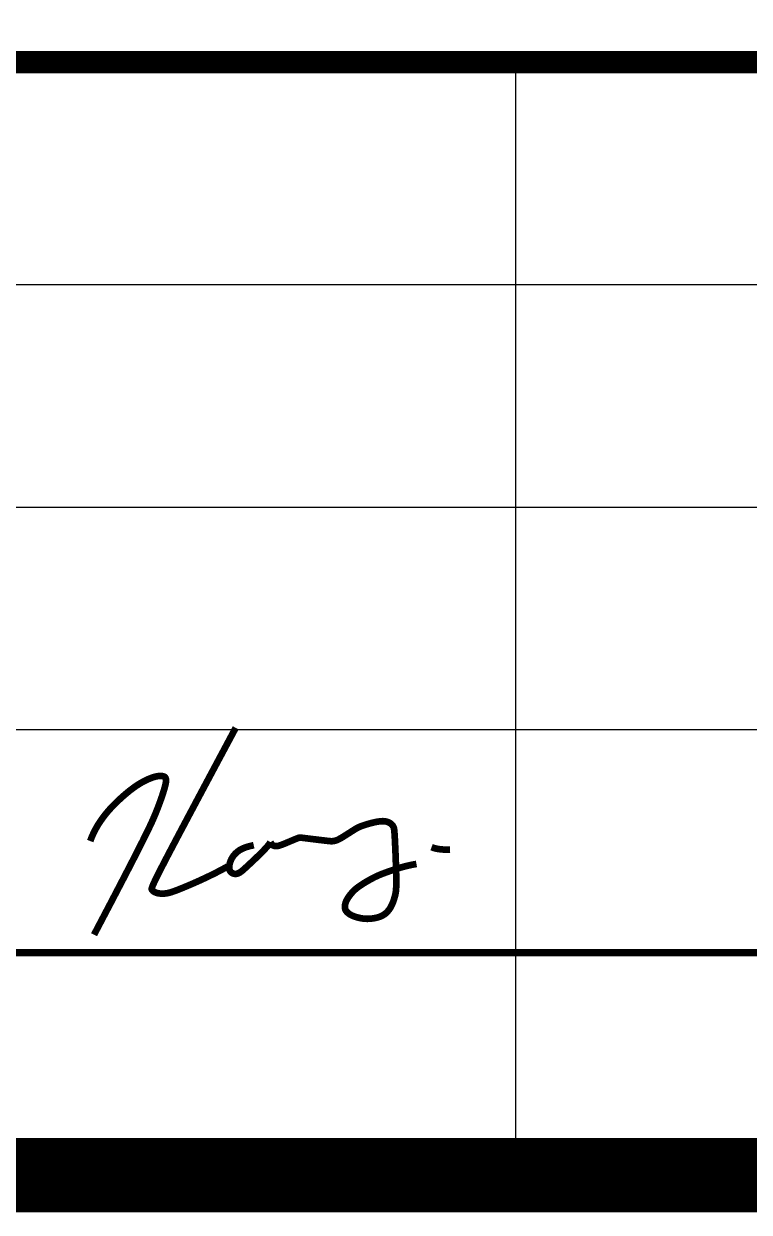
# Model space of a CAD drawing. Header units: millimetres. Extents: x 8286 to 10304, y 723 to 2148.
# Drawn here: x 9576.6 to 9623.6, y 768.2 to 845.1 of the extents above; entities that cross this region are included whole.
import ezdxf
from ezdxf.enums import TextEntityAlignment as Align

# ---------------------------------------------------------------- set-up
doc = ezdxf.new("R2010")
doc.units = ezdxf.units.MM
for name, color, linetype in [('CX-BORD', 3, 'Continuous'), ('CX-BORD-LIN1', 4, 'Continuous'), ('CX-BORD-LIN2', 3, 'Continuous'), ('CX-BORD-TEX2', 7, 'Continuous'), ('CX-BORD-TEX3', 6, 'Continuous')]:
    doc.layers.add(name, color=color, linetype=linetype)
doc.styles.add('TB_TEXT', font='DotumChe.ttf')
doc.styles.add('TB_WBTXT', font='H2GTRE.TTF')
doc.styles.add('TB_WMTXT', font='DotumChe.ttf')

# ---------------------------------------------------------------- blocks, each defined once
blk = doc.blocks.new('CXBLKA1-KHCA')
at = {"layer": 'CX-BORD-LIN1', "const_width": 2}
blk.add_lwpolyline([(796, -2.273736754432321e-12), (0, 0), (0, 553.9999999999997), (795.9999999999998, 553.9999999999997)], close=True, dxfattribs=at)
at = {"layer": 'CX-BORD-LIN1'}
for points, const_width in [([(796, 30.00000000000098), (0, 29.99999999999869)], 0.6), ([(566, 6.000000000000252), (270, 5.9999999999993)], 0.2)]:
    blk.add_lwpolyline(points, dxfattribs=dict(at, const_width=const_width))
blk.add_lwpolyline([(526, 4.192875430533705e-13), (526, 30.00000000000018)], dxfattribs=at)
at = {"layer": 'CX-BORD-LIN2'}
for points in [[(566, 24.00000000000025), (270, 23.9999999999993)], [(566, 18.00000000000136), (270, 18.00000000000041)], [(566, 12.00000000000136), (270, 12.00000000000041)]]:
    blk.add_lwpolyline(points, dxfattribs=at)
at = {"layer": 'CX-BORD-TEX3', "const_width": 0.1800000099812368}
for points in [[(518.4439422251069, 12.05815521510033), (518.1900788933542, 11.58375650621258), (517.9288960713291, 11.09545595456677), (517.666859849907, 10.60511103131523), (517.4104363199565, 10.12457920750842), (517.1660915723457, 9.665717954284105), (516.9402916979286, 9.240384742750962), (516.7395027876025, 8.860437044003106), (516.5701909322067, 8.53773232916376), (516.4369840551933, 8.280724734084856), (516.3371574103346, 8.084255053635047), (516.2661480839286, 7.939760747469904), (516.2193931623167, 7.838679275215895), (516.1923297318333, 7.772448096499488), (516.1803948788054, 7.732504670976255), (516.1790256895526, 7.710286458258111), (516.1836592504094, 7.697230918000628), (516.1904737911516, 7.686202637227893), (516.198612115402, 7.675774712481712), (516.2079581702108, 7.66594736765785), (516.218395902664, 7.65672082675394), (516.2298092598046, 7.648095313651197), (516.2420821887115, 7.640071052318149), (516.255098636442, 7.632648266650563), (516.2687425500751, 7.625827180602414), (516.2829230192926, 7.619606037320978), (516.2976497043471, 7.613975156668516), (516.3129574081374, 7.608922877773352), (516.3288809335261, 7.604437539720152), (516.3454550834192, 7.600507481608133), (516.362714660672, 7.597121042536514), (516.3806944681908, 7.594266561633617), (516.3994293088524, 7.591932377955004), (516.4189588384377, 7.590121314281191), (516.4393421243055, 7.58889412807423), (516.460643086675, 7.588326060448367), (516.4829256458158, 7.588492352503295), (516.5062537219835, 7.58946824535326), (516.5306912354042, 7.591328980112507), (516.5563021063333, 7.59414979793894), (516.5831502550334, 7.598005939874042), (516.6116527986285, 7.603121724884318), (516.643639641841, 7.610317782981497), (516.6812938862838, 7.620563821956807), (516.7267986335771, 7.634829549659685), (516.7823369853556, 7.654084673925013), (516.8500920431959, 7.679298902544019), (516.9322469087399, 7.711441943351588), (517.030984683586, 7.751483504138946), (517.1475944438041, 7.800093572720129), (517.2797891631033, 7.856743256651157), (517.4243877896859, 7.920603943481751), (517.5782092717252, 7.990847020747083), (517.7380725573728, 8.066643875996874), (517.9007965948238, 8.14716589672264), (518.0632003322296, 8.231584470503208), (518.2221027177927, 8.319070984859195)], [(514.519827714217, 9.005275888923848), (514.5559764592888, 9.09965596591303), (514.5943090490453, 9.18833328473795), (514.6344436409761, 9.271628067976621), (514.6759983925783, 9.349860538192502), (514.7185914613199, 9.4233509179345), (514.7618410046832, 9.492419429766073), (514.8053651801436, 9.557386296265236), (514.8487821451979, 9.618571739995446), (514.891810001054, 9.676315636594722), (514.934566623944, 9.731036474101188), (514.9772698338036, 9.783172393583868), (515.0201374506048, 9.833161536155444), (515.0633872942979, 9.881442042914045), (515.1072371848402, 9.928452054972354), (515.1519049421893, 9.974629713413947), (515.1976083863171, 10.02041315933695), (515.2444854579715, 10.06612411505432), (515.2923545812353, 10.11161862759275), (515.3409543009891, 10.1566363252374), (515.3900231620917, 10.20091683621524), (515.4392997094453, 10.24419978879689), (515.488522487916, 10.28622481122386), (515.5374300423989, 10.32673153175222), (515.5857609177599, 10.36545957863802), (515.6333069184891, 10.4022016187688), (515.6800728875512, 10.43696247376158), (515.7261169274841, 10.46980000382121), (515.7714971408329, 10.50077206922526), (515.8162716301574, 10.52993653017859), (515.8604984980173, 10.55735124691512), (515.9042358469721, 10.58307407971245), (515.9475417795672, 10.60716288877541), (515.9904327873135, 10.62965725742345), (516.0327589175702, 10.65052366118709), (516.0743286066479, 10.66971029866784), (516.114950290879, 10.68716536848171), (516.1544324065742, 10.70283706920111), (516.1925833900366, 10.71667359948572), (516.2292116776059, 10.72862315787881), (516.2641257055855, 10.73863394299644), (516.2971648911314, 10.74667921429739), (516.3282925746878, 10.75283247449499), (516.3575030775589, 10.75719228713081), (516.3847907210491, 10.75985721580457), (516.4101498264479, 10.76092582407239), (516.4335747150378, 10.76049667547579), (516.4550597081231, 10.75866833358543), (516.474599126979, 10.7555393619574), (516.492190145347, 10.75116870392469), (516.5078413465869, 10.74545682184055), (516.5215641665179, 10.73826455780602), (516.5333700409371, 10.72945275395125), (516.5432704056418, 10.71888225237728), (516.5512766964509, 10.70641389521427), (516.5574003491545, 10.69190852456325), (516.5616527995642, 10.67522698252526), (516.5640231564446, 10.65616348444257), (516.5644112204152, 10.6342457383895), (516.5626944650701, 10.60893482566701), (516.5587503639888, 10.57969182757608), (516.5524563907873, 10.5459778253886), (516.5436900190305, 10.5072539004492), (516.5323287223198, 10.46298113398609), (516.5182499742275, 10.41262060735846), (516.5013236140928, 10.35571651277371), (516.4813889441409, 10.29214548632683), (516.4582776323857, 10.22186727501924), (516.4318213467538, 10.14484162589599), (516.4018517552665, 10.06102828598762), (516.3682005258722, 9.970387002310076), (516.3306993265558, 9.872877521893884), (516.2891798252874, 9.768459591769556), (516.2411896773899, 9.652800909944403), (516.175140487501, 9.504400978201943), (516.0771598476038, 9.2974672494189), (515.9333753496664, 9.006207176341036), (515.7299145856866, 8.60482821181597), (515.4529051476181, 8.06753780863312), (515.0884746274658, 7.368543419596449), (514.6227506171906, 6.482052497495374)], [(519.3795259238084, 8.977922944383522), (519.3912257365207, 8.955921104995127), (519.4022146184413, 8.937762965406932), (519.4126237587241, 8.9229878518114), (519.4225843465736, 8.911135090444645), (519.43222757118, 8.90174400748458), (519.4416846216898, 8.894353929181875), (519.4510866873004, 8.88850418172899), (519.460564957202, 8.883734091347492), (519.4702375737595, 8.879661589426746), (519.4801704921317, 8.876219027998218), (519.4904166206959, 8.873417364275724), (519.5010288678002, 8.871267555473082), (519.5120601418073, 8.869780558818661), (519.5235633510872, 8.868967331511726), (519.5355914040026, 8.868838830751542), (519.5481972089017, 8.869406013781031), (519.5615204457333, 8.870718380424137), (519.5760478807695, 8.872979601047177), (519.5923530518464, 8.876431888597494), (519.6110094968224, 8.881317456080637), (519.6325907535481, 8.8878785164585), (519.6576703598746, 8.896357282722079), (519.6868218536235, 8.90699596784782), (519.7206187726676, 8.920036784812169), (519.759299049341, 8.935565295893525), (519.80175819386, 8.953040460636316), (519.8465561109385, 8.971764587843268), (519.8922527052907, 8.991039986331657), (519.9374078816379, 9.010168964947866), (519.9805815446723, 9.028453832538275), (520.0203335991444, 9.045196897876508), (520.0552239497244, 9.059700469838049), (520.084194865665, 9.071436525790546), (520.1077180742411, 9.08055571724492), (520.1266476672224, 9.08737836432067), (520.1418377364441, 9.092224787137297), (520.1541423736614, 9.095415305756092), (520.1644156706732, 9.097270240282), (520.1735117192782, 9.09810991080542), (520.182284611268, 9.098254637431296), (520.1916319257705, 9.097955885578472), (520.2026251912955, 9.097189702008677), (520.2163794236383, 9.09586327881209), (520.234009638674, 9.093883808078886), (520.2566308522053, 9.09115848188469), (520.2853580800636, 9.08759449230513), (520.3213063380806, 9.083099031474035), (520.3655906421025, 9.077579291423376), (520.4187459156799, 9.071006404660352), (520.4789867133056, 9.063607265098312), (520.5439474971624, 9.055672707053077), (520.6112627294913, 9.047493564840465), (520.6785668724895, 9.039360672790849), (520.7434943883616, 9.031564865176392), (520.8036797393413, 9.024396976342018), (520.8567573875969, 9.018147840588995), (520.9009584892026, 9.013042567445723), (520.9369009754425, 9.009043367320032), (520.9657994714632, 9.006046725846886), (520.9888686023894, 9.003949128646695), (521.0073229933457, 9.002647061339871), (521.0223772694787, 9.002037009561377), (521.0352460558986, 9.002015458931623), (521.0471439777591, 9.00247889505647), (521.0590846758766, 9.003345392719552), (521.0712778538998, 9.00461938306637), (521.0837322311543, 9.006326886391093), (521.0964565270021, 9.008493923017), (521.1094594607546, 9.011146513223707), (521.1227497517809, 9.014310677305389), (521.1363361194069, 9.018012435570768), (521.1502272829655, 9.022277808284912), (521.1645232620046, 9.027189061339072), (521.1796892768014, 9.033053442823643), (521.196281847833, 9.040234446382442), (521.2148574955697, 9.04909556568839), (521.2359727405108, 9.060000294414408), (521.2601841031044, 9.073312126218866), (521.2880481038353, 9.089394554745581), (521.3201212631882, 9.108611073667475), (521.3566608107483, 9.131116707418755), (521.3967268124886, 9.156232603566082), (521.4390800435192, 9.183071440393746), (521.4824812789282, 9.210745896229696), (521.5256912938328, 9.23836864941643), (521.5674708633067, 9.265052378238238), (521.6065807624525, 9.289909761052172), (521.641781766373, 9.312053476142523), (521.6722194187439, 9.330836331968953), (521.6985783375546, 9.346571657445224), (521.7219279094186, 9.359812911616814), (521.7433375209055, 9.371113553514647), (521.7638765586141, 9.381027042213304), (521.7846144091216, 9.39010683672916), (521.8066204590266, 9.398906396122243), (521.830964094899, 9.407979179408926), (521.8584604065961, 9.417753999109323), (521.8889072969666, 9.428161081525673), (521.9218483721177, 9.439006006463956), (521.9568272381564, 9.450094353686495), (521.99338750119, 9.461231702955615), (522.031072767333, 9.472223634077295), (522.0694266426851, 9.482875726813859), (522.107992733361, 9.492993560942182), (522.1463429081612, 9.502402192245995), (522.1841620866815, 9.511004580492795), (522.2211634511893, 9.51872316144238), (522.2570601839959, 9.525480370869104), (522.2915654673686, 9.531198644532765), (522.3243924835967, 9.535800418207714), (522.3552544149695, 9.539208127653751), (522.383864443769, 9.54134420865978), (522.4100219547015, 9.542164927205363), (522.4338711422295, 9.54176187032374), (522.4556424032032, 9.540260455238808), (522.4755661344732, 9.53778609918902), (522.4938727329188, 9.534464219427377), (522.5107925954051, 9.530420233206883), (522.5265561187896, 9.525779557765986), (522.5413936999591, 9.520667610372243), (522.5555016796113, 9.515187450163126), (522.5689401739053, 9.509352704046819), (522.5817352428619, 9.50315464083053), (522.5939129464803, 9.496584529321467), (522.6054993447885, 9.489633638341388), (522.6165204977858, 9.482293236726605), (522.627002465493, 9.474554593269772), (522.6369713079164, 9.466408976778098), (522.6464472974819, 9.45785200721241), (522.6554275563301, 9.448896709002497), (522.6639034190209, 9.43956045771722), (522.6718662200999, 9.429860628910887), (522.6793072941125, 9.419814598166909), (522.6862179756406, 9.40943974102504), (522.6925895992078, 9.398753433097795), (522.6984134993816, 9.387773049910379), (522.7037045374288, 9.376058833545017), (522.7085716814888, 9.361342492151948), (522.7131474264368, 9.340898600336573), (522.717564267097, 9.312001732777048), (522.7219546983522, 9.271926464078774), (522.7264512150557, 9.217947368919909), (522.7311863120465, 9.147339021920402), (522.7362924841998, 9.057375997714757), (522.741838840089, 8.946668091057859), (522.7476409431672, 8.81916597705515), (522.7534509705854, 8.680155550917902), (522.7590210995456, 8.534922707886494), (522.7641035071845, 8.388753343172198), (522.7684503707112, 8.246933351957182), (522.7718138672478, 8.114748629496376), (522.7739461739964, 7.997485071001051), (522.7746570854558, 7.899112169953355), (522.7739868654442, 7.81833381304989), (522.7720333951199, 7.752537485243579), (522.7688945556272, 7.699110671472795), (522.7646682281463, 7.655440856719565), (522.7594522938141, 7.618915525936814), (522.7533446337818, 7.586922164077464), (522.7464431292372, 7.556848256108992), (522.7388314429534, 7.526551804900578), (522.7305363643225, 7.495772885015526), (522.7215704643875, 7.464722088933399), (522.7119463141769, 7.433610009133758), (522.7016764847338, 7.402647238096165), (522.690773547072, 7.372044368285628), (522.6792500722493, 7.34201199218171), (522.6671186312722, 7.312760702278524), (522.6543884978071, 7.28446957102517), (522.6410557557736, 7.257191590807111), (522.6271131917508, 7.230948234008451), (522.6125535922818, 7.205760972998746), (522.5973697439238, 7.1816512801621), (522.581554433227, 7.158640627838963), (522.5651004467634, 7.136750488442544), (522.5480005710613, 7.116002334313293), (522.5302479468207, 7.096411549546815), (522.5118371312763, 7.077969164851879), (522.4927630357831, 7.060660122692411), (522.473020571704, 7.044469365532336), (522.4526046504159, 7.029381835791924), (522.4315101832669, 7.015382475920546), (522.4097320816343, 7.002456228353026), (522.3872652568805, 6.990588035538735), (522.3641192136472, 6.979755918861542), (522.3403618297432, 6.969910215530604), (522.3160755762271, 6.960994341718674), (522.2913429242014, 6.952951713525749), (522.2662463447612, 6.945725747153688), (522.240868308965, 6.939259858702485), (522.2152912878935, 6.933497464388552), (522.1895977526417, 6.928381980311883), (522.1638687394641, 6.923866952539015), (522.1381795453688, 6.919946446653398), (522.1126040325087, 6.916624658117712), (522.0872160630804, 6.913905782409188), (522.0620894992442, 6.911794015005057), (522.0372982032038, 6.910293551397103), (522.0129160370977, 6.909408587048006), (521.9890168631225, 6.909143317434996), (521.9656332701541, 6.9095012955828), (521.9426327539529, 6.910483504822537), (521.9198415369444, 6.912090286047373), (521.8970858416048, 6.914321980092268), (521.8741918903522, 6.917178927864938), (521.8509859056628, 6.920661470273103), (521.8272941099765, 6.924769948137168), (521.8029427257259, 6.929504702364852), (521.7778282111883, 6.934866659854947), (521.752127967751, 6.940859091485095), (521.7260896326095, 6.947485854167667), (521.6999608429812, 6.954750804815035), (521.6739892360617, 6.962657800325019), (521.6484224490539, 6.97121069760999), (521.6235081191533, 6.980413353582321), (521.5994938835627, 6.990269625125279), (521.576591884206, 7.000771141205973), (521.5548722818764, 7.011860618952255), (521.534369742081, 7.023468547503057), (521.5151189303194, 7.035525416084624), (521.4971545121277, 7.047961713806785), (521.4805111530056, 7.060707929881232), (521.4652235184601, 7.073694553446899), (521.4513262740127, 7.086852073686373), (521.4388454275302, 7.10013559105812), (521.4277723563625, 7.113598651153211), (521.4180897802341, 7.127319410838595), (521.4097804188548, 7.141376026995772), (521.4028269919488, 7.155846656506242), (521.3972122192188, 7.170809456236952), (521.392918820389, 7.186342583083956), (521.3899295151839, 7.202524193899649), (521.3882255430269, 7.219406407299743), (521.3877822222037, 7.236937188851357), (521.3885733907425, 7.255038465768507), (521.3905728866355, 7.273632165367076), (521.3937545479037, 7.292640214890184), (521.3980922125681, 7.311984541610059), (521.4035597186137, 7.331587072798925), (521.4101309040541, 7.351369735729008), (521.4177839761958, 7.371274703912263), (521.4265146193118, 7.39132513584866), (521.4363228869895, 7.411564436292451), (521.4472088328091, 7.432036010012439), (521.4591725103362, 7.452783261733771), (521.4722139731509, 7.473849596210698), (521.4863332748407, 7.495278418212024), (521.5015304689421, 7.517113132477448), (521.5178062998727, 7.539370376997454), (521.5351642752191, 7.561959722663801), (521.5536085933834, 7.584763973589929), (521.5731434527822, 7.607665933903832), (521.5937730518178, 7.630548407748051), (521.6155015888996, 7.653294199236029), (521.6383332624298, 7.675786112495757), (521.6622722708178, 7.697906951655227), (521.6873221312833, 7.719573520504696), (521.7134836363382, 7.740838621643547), (521.7407568972828, 7.761789057289775), (521.7691420254394, 7.782511629719579), (521.7986391321299, 7.803093141165505), (521.8292483286693, 7.823620393903752), (521.860969726358, 7.844180190166867), (521.8938034365326, 7.864859332201945), (521.927709697118, 7.885704915871088), (521.9624892525514, 7.906605211365445), (521.9979029738731, 7.92740878249117), (522.0337117321376, 7.947964193054418), (522.0696763983995, 7.968120006875893), (522.105557843706, 7.987724787718093), (522.1411169390901, 8.006627099416278), (522.1761145556209, 8.024675505747496), (522.2105643903758, 8.041824411515904), (522.2454914444222, 8.058451585357602), (522.2821735449304, 8.075040636950348), (522.3218885189979, 8.09207517589914), (522.365914193744, 8.110038811881736), (522.4155283963025, 8.12941515453224), (522.472008953793, 8.1506878134702), (522.5366336933637, 8.17434039834427), (522.610327544249, 8.20062500608276), (522.6926038443178, 8.228867682616169), (522.7826230335684, 8.258162961198309), (522.8795455520137, 8.287605375039334), (522.9825318396377, 8.316289457349399), (523.0907423364458, 8.343309741382313), (523.2033374824293, 8.367760760333681), (523.3194777176084, 8.388737047428208)], [(518.9299309173855, 8.89353491751774), (518.8412096368027, 8.873535420747999), (518.7656895975358, 8.85324941903184), (518.7018098500901, 8.83269733173313), (518.6480094449632, 8.811899578259386), (518.6027274326968, 8.790876577989025), (518.5644028637669, 8.769648750271358), (518.5314747887076, 8.74823651454301), (518.5023822580386, 8.726660290138739), (518.4758041663715, 8.704934234034795), (518.4513787847297, 8.683047453555105), (518.4289842282867, 8.660982793592325), (518.408498612165, 8.638723099053664), (518.3898000515089, 8.616251214817225), (518.3727666614702, 8.593549985790219), (518.3572765571932, 8.570602256850748), (518.3432078538224, 8.547390872906021), (518.3304532040981, 8.523922806317046), (518.3189634112694, 8.500301539230918), (518.3087038161518, 8.476654681263085), (518.2996397595832, 8.453109842014442), (518.2917365823939, 8.429794631085883), (518.2849596254143, 8.40683665812196), (518.2792742294821, 8.384363532694465), (518.2746457354349, 8.362502864433395), (518.2710617023383, 8.341361929286563), (518.2685985621627, 8.320966668574897), (518.2673549651934, 8.301322689980793), (518.2674295616141, 8.282435601172097), (518.2689210016667, 8.264311009831204), (518.2719279355931, 8.24695452362596), (518.2765490136132, 8.230371750224208), (518.282882885969, 8.214568297322899), (518.2909866425523, 8.199570143743244), (518.3007511320445, 8.18548475319642), (518.3120256427771, 8.172439960503311), (518.3246594630743, 8.160563600543014), (518.3385018812967, 8.149983508180071), (518.3534021857829, 8.140827518249921), (518.3692096648572, 8.133223465631659), (518.3857736068583, 8.127299185160723), (518.4029606879246, 8.123167017971923), (518.4207071353574, 8.12087733019382), (518.4389665641918, 8.12046499419614), (518.4576925895069, 8.121964882392263), (518.4768388263963, 8.125411867166463), (518.496358889917, 8.130840820888466), (518.5162063951336, 8.138286615971651), (518.5363349571251, 8.147784124800296), (518.5569577031981, 8.15956367262936), (518.579325809498, 8.174637396298408), (518.6049499644412, 8.194212885503134), (518.6353408564153, 8.219497729953787), (518.672009173815, 8.251699519360614), (518.7164656050279, 8.29202584341931), (518.7702208384487, 8.341684291840124), (518.8347855624941, 8.401882454333304), (518.9106114778385, 8.472988300915517), (518.993914334407, 8.552011322829117), (519.0798508944188, 8.63512139166653), (519.1635779200858, 8.71848837897653), (519.2402521736419, 8.798282156336995), (519.3050304172991, 8.870672595311248), (519.353069413284, 8.931829567462614), (519.3795259238084, 8.977922944383522)], [(523.7261308887007, 8.841989045834111), (523.7843229478001, 8.819648644016183), (523.848809740846, 8.802471693171015), (523.9170165735175, 8.78990981361369), (523.9863687514569, 8.78141462570295), (524.0542915803214, 8.776437749753882), (524.1182103657609, 8.774430806110672), (524.1755504134469, 8.774845415117511), (524.2237370290366, 8.777133197104035)]]:
    blk.add_lwpolyline(points, dxfattribs=at)
at = {"layer": 'CX-BORD-LIN1', "style": 'TB_TEXT'}
for tag, height, p in [('TR_RDAT4', 3.5, (317.5, 26.99999999999994)), ('TR_DGN4', 3.5, (459.1184542177598, 26.99999999999993)), ('TR_CHK4', 3.5, (499.1184542177598, 26.99999999999993)), ('TR_APP4', 3.5, (539.1184542177598, 27.00000000000015)), ('TR_RNUM4', 3, (285.1051166181959, 26.63656332936284)), ('TR_RDAT3', 3.5, (317.5, 21.00000000000105)), ('TR_DGN3', 3.5, (459.1184542177598, 21.00000000000103)), ('TR_CHK3', 3.5, (499.1184542177598, 21.00000000000103)), ('TR_APP3', 3.5, (539.1184542177598, 21.00000000000126)), ('TR_RNUM3', 3, (285.1051166181959, 20.63656332936395)), ('TR_RDAT2', 3.5, (317.5, 15.00000000000105)), ('TR_DGN2', 3.5, (459.1184542177598, 15.00000000000103)), ('TR_CHK2', 3.5, (499.1184542177598, 15.00000000000103)), ('TR_APP2', 3.5, (539.1184542177598, 15.00000000000126)), ('TR_RNUM2', 3, (285.1051166181959, 14.63656332936395)), ('TR_RDAT1', 3.5, (317.5, 8.999999999999943)), ('TR_DGN1', 3.5, (459.1184542177598, 8.999999999999929)), ('TR_CHK1', 3.5, (499.1184542177598, 8.999999999999929)), ('TR_APP1', 3.5, (539.1184542177598, 9.000000000000156)), ('TR_RNUM1', 3, (285.1051166181959, 8.636563329362843))]:
    blk.add_attdef(tag, text='', height=height, dxfattribs=at).set_placement(p, align=Align.MIDDLE_CENTER)
for tag, p in [('TR_RCON4', (342.3033138082337, 26.99999999999994)), ('TR_RCON3', (342.3033138082337, 21.00000000000105)), ('TR_RCON2', (342.3033138082337, 15.00000000000105)), ('TR_RCON1', (342.3033138082337, 8.999999999999943))]:
    blk.add_attdef(tag, text='', height=3.5, dxfattribs=at).set_placement(p, align=Align.MIDDLE_LEFT)
at = {"layer": 'CX-BORD-LIN2', "style": 'TB_TEXT'}
blk.add_attdef('TD_VERSION', text='', height=3, rotation=90, dxfattribs=at).set_placement((800.499999405456, 48.01489921212271), align=Align.MIDDLE_CENTER)
at = {"layer": 'CX-BORD-TEX2', "style": 'TB_WMTXT'}
for tag, height, p in [('TB_CNAME', 5, (15.34476638720093, 531.8324131479245)), ('TB_CSCOP', 4, (16.63456755316179, 523.8324131479245))]:
    blk.add_attdef(tag, text='', height=height, dxfattribs=at).set_placement(p, align=Align.BOTTOM_LEFT)
at = {"layer": 'CX-BORD-TEX2', "style": 'TB_WBTXT'}
for tag, height, p in [('TB_MTITIL', 10, (397.9999999999999, 533.3264135606181)), ('TB_STITL', 7, (397.9999999999999, 518.3264135606181))]:
    blk.add_attdef(tag, text='', height=height, dxfattribs=at).set_placement(p, align=Align.MIDDLE_CENTER)
at = {"layer": 'CX-BORD-TEX3', "style": 'TB_TEXT'}
for tag, height, p in [('TD_DCOMP', 4.5, (217.5000000000001, 24.99999999999931)), ('TD_CSECT', 4.5, (611, 24.99999999999896)), ('TD_CDIST', 4.5, (656, 24.99999999999902)), ('TD_DNAME_TOP', 4.5, (755, 24.99999999999912)), ('TD_DNAME_MAIN', 4.5, (755, 19.00715491911868)), ('TD_CCOMP', 4.5, (217.5000000000001, 14.99999999999931)), ('TD_HSCAL', 4.5, (626.6991483434027, 15.23515171695612)), ('TD_VSCAL', 4.5, (655.7793615572629, 15.23515171695612)), ('TD_DNAME_BOT', 3, (755, 13.65422715006187)), ('TD_CNAME', 5, (65, 5.752181573154171)), ('TD_FIELD', 4.5, (182.5, 5.52709622435755)), ('TD_CSTEP', 4.5, (253.2440000000001, 5.527096224357066)), ('TD_DWGCODE', 4.5, (641, 5.385823260720159)), ('TD_DWGNO', 4.5, (755, 5.385823260720144))]:
    blk.add_attdef(tag, text='', height=height, dxfattribs=at).set_placement(p, align=Align.MIDDLE_CENTER)

msp = doc.modelspace()

# ---------------------------------------------------------------- block references
at = {"layer": 'CX-BORD', "xscale": 2.400000000000091, "yscale": 2.400000000000006}
msp.add_blockref('CXBLKA1-KHCA', (8346.090264477742, 770.6408826671441), dxfattribs=at)

doc.saveas('drawing.dxf')
